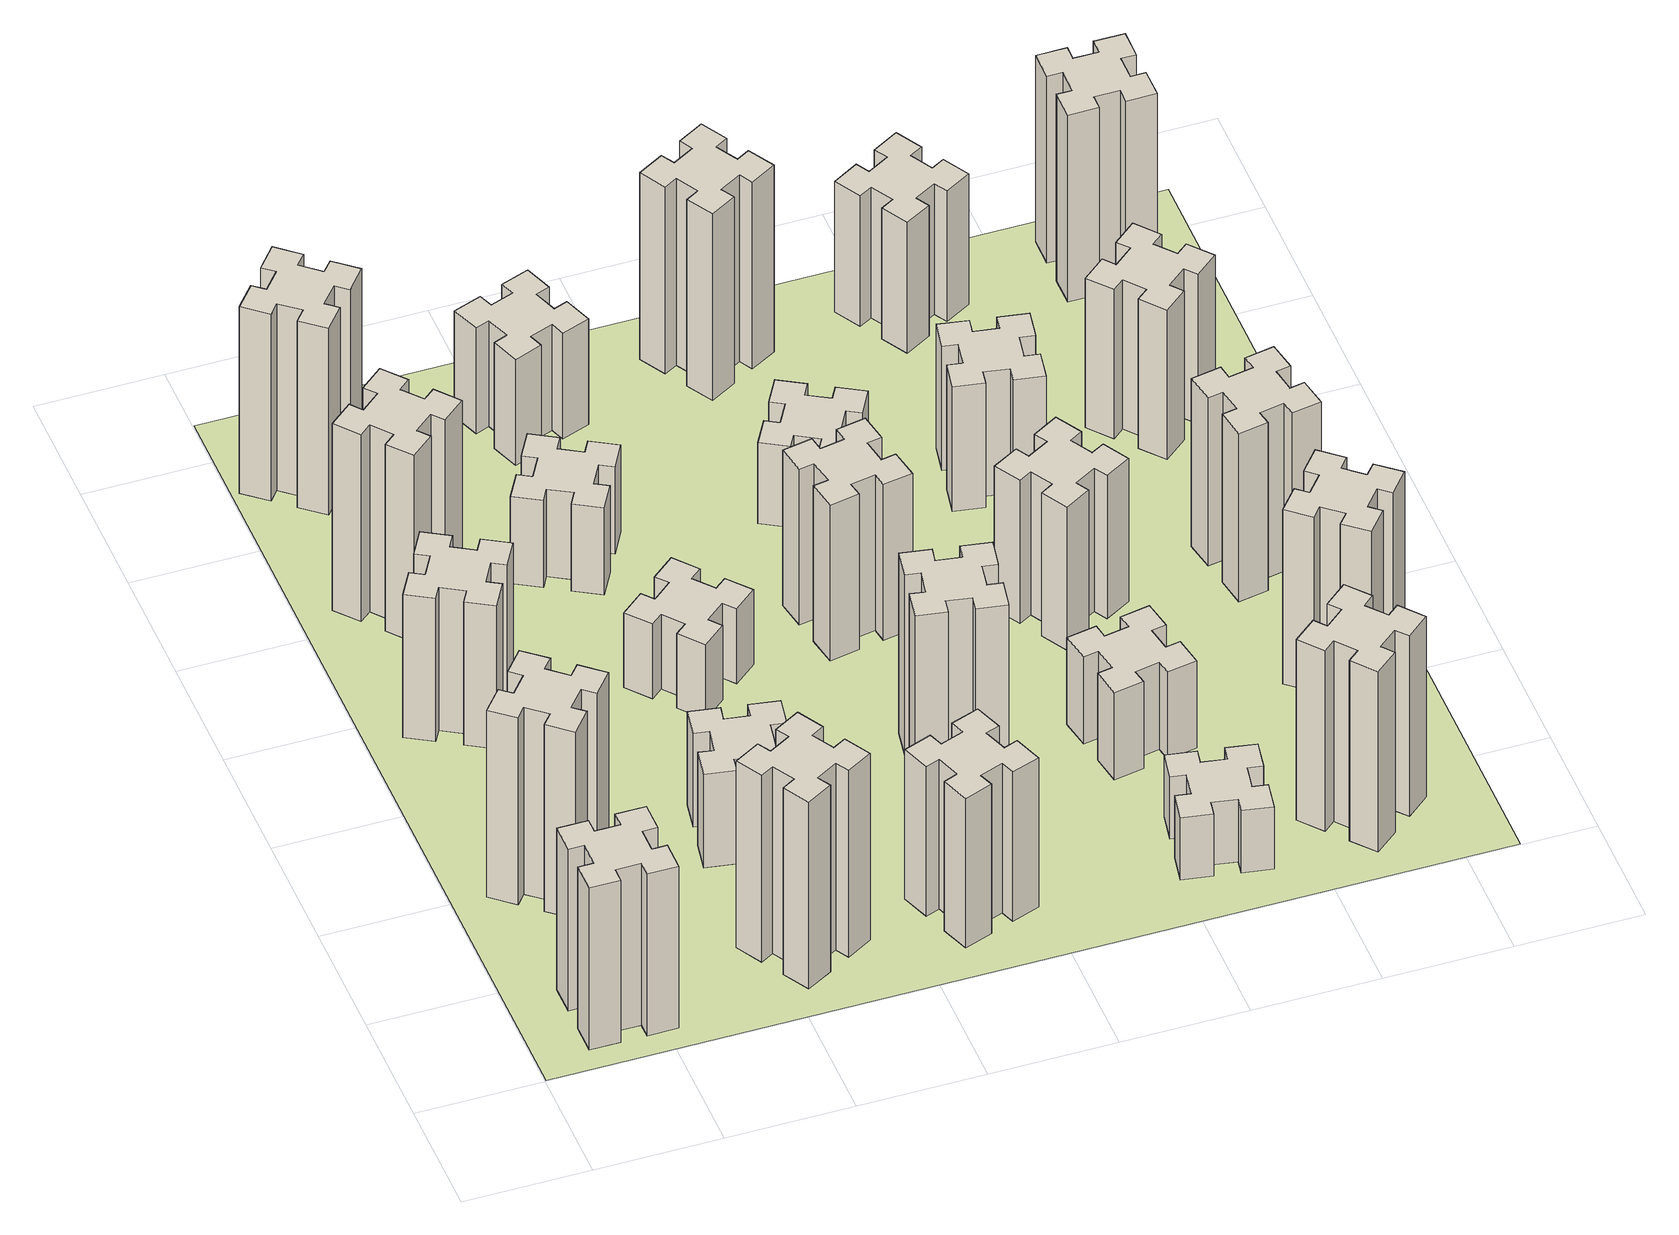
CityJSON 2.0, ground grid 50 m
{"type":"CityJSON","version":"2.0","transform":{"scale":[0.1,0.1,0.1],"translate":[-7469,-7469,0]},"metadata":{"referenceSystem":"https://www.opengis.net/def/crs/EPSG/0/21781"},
"CityObjects":{
"building1":{"type":"Building","attributes":{"class":"1000","function":"1000","usage":"1000","yearOfConstruction":2016,"roofType":"1000","measuredHeight":78,"storeysAboveGround":30,"storeysBelowGround":0},"geometry":[{"type":"Solid","lod":"1","boundaries":[[[[0,1,2,3,4,5,6,7,8,9,10,11,12,13,14,15,16,17,18,19]],[[17,16,20,21]],[[16,15,22,20]],[[15,14,23,22]],[[14,13,24,23]],[[13,12,25,24]],[[12,11,26,25]],[[11,10,27,26]],[[10,9,28,27]],[[9,8,29,28]],[[8,7,30,29]],[[7,6,31,30]],[[6,5,32,31]],[[5,4,33,32]],[[4,3,34,33]],[[3,2,35,34]],[[2,1,36,35]],[[1,0,37,36]],[[0,19,38,37]],[[19,18,39,38]],[[18,17,21,39]],[[24,25,26,27,28,29,30,31,32,33,34,35,36,37,38,39,21,20,22,23]]]]}]},
"building2":{"type":"Building","attributes":{"class":"1000","function":"1000","usage":"1000","yearOfConstruction":2016,"roofType":"1000","measuredHeight":90,"storeysAboveGround":30,"storeysBelowGround":0},"geometry":[{"type":"Solid","lod":"1","boundaries":[[[[40,41,42,43,44,45,46,47,48,49,50,51,52,53,54,55,56,57,58,59]],[[57,56,60,61]],[[56,55,62,60]],[[55,54,63,62]],[[54,53,64,63]],[[53,52,65,64]],[[52,51,66,65]],[[51,50,67,66]],[[50,49,68,67]],[[49,48,69,68]],[[48,47,70,69]],[[47,46,71,70]],[[46,45,72,71]],[[45,44,73,72]],[[44,43,74,73]],[[43,42,75,74]],[[42,41,76,75]],[[41,40,77,76]],[[40,59,78,77]],[[59,58,79,78]],[[58,57,61,79]],[[64,65,66,67,68,69,70,71,72,73,74,75,76,77,78,79,61,60,62,63]]]]}]},
"building3":{"type":"Building","attributes":{"class":"1000","function":"1000","usage":"1000","yearOfConstruction":2016,"roofType":"1000","measuredHeight":69,"storeysAboveGround":30,"storeysBelowGround":0},"geometry":[{"type":"Solid","lod":"1","boundaries":[[[[80,81,82,83,84,85,86,87,88,89,90,91,92,93,94,95,96,97,98,99]],[[97,96,100,101]],[[96,95,102,100]],[[95,94,103,102]],[[94,93,104,103]],[[93,92,105,104]],[[92,91,106,105]],[[91,90,107,106]],[[90,89,108,107]],[[89,88,109,108]],[[88,87,110,109]],[[87,86,111,110]],[[86,85,112,111]],[[85,84,113,112]],[[84,83,114,113]],[[83,82,115,114]],[[82,81,116,115]],[[81,80,117,116]],[[80,99,118,117]],[[99,98,119,118]],[[98,97,101,119]],[[104,105,106,107,108,109,110,111,112,113,114,115,116,117,118,119,101,100,102,103]]]]}]},
"building4":{"type":"Building","attributes":{"class":"1000","function":"1000","usage":"1000","yearOfConstruction":2016,"roofType":"1000","measuredHeight":90,"storeysAboveGround":30,"storeysBelowGround":0},"geometry":[{"type":"Solid","lod":"1","boundaries":[[[[120,121,122,123,124,125,126,127,128,129,130,131,132,133,134,135,136,137,138,139]],[[137,136,140,141]],[[136,135,142,140]],[[135,134,143,142]],[[134,133,144,143]],[[133,132,145,144]],[[132,131,146,145]],[[131,130,147,146]],[[130,129,148,147]],[[129,128,149,148]],[[128,127,150,149]],[[127,126,151,150]],[[126,125,152,151]],[[125,124,153,152]],[[124,123,154,153]],[[123,122,155,154]],[[122,121,156,155]],[[121,120,157,156]],[[120,139,158,157]],[[139,138,159,158]],[[138,137,141,159]],[[144,145,146,147,148,149,150,151,152,153,154,155,156,157,158,159,141,140,142,143]]]]}]},
"building5":{"type":"Building","attributes":{"class":"1000","function":"1000","usage":"1000","yearOfConstruction":2016,"roofType":"1000","measuredHeight":90,"storeysAboveGround":30,"storeysBelowGround":0},"geometry":[{"type":"Solid","lod":"1","boundaries":[[[[160,161,162,163,164,165,166,167,168,169,170,171,172,173,174,175,176,177,178,179]],[[177,176,180,181]],[[176,175,182,180]],[[175,174,183,182]],[[174,173,184,183]],[[173,172,185,184]],[[172,171,186,185]],[[171,170,187,186]],[[170,169,188,187]],[[169,168,189,188]],[[168,167,190,189]],[[167,166,191,190]],[[166,165,192,191]],[[165,164,193,192]],[[164,163,194,193]],[[163,162,195,194]],[[162,161,196,195]],[[161,160,197,196]],[[160,179,198,197]],[[179,178,199,198]],[[178,177,181,199]],[[184,185,186,187,188,189,190,191,192,193,194,195,196,197,198,199,181,180,182,183]]]]}]},
"building6":{"type":"Building","attributes":{"class":"1000","function":"1000","usage":"1000","yearOfConstruction":2016,"roofType":"1000","measuredHeight":90,"storeysAboveGround":30,"storeysBelowGround":0},"geometry":[{"type":"Solid","lod":"1","boundaries":[[[[200,201,202,203,204,205,206,207,208,209,210,211,212,213,214,215,216,217,218,219]],[[217,216,220,221]],[[216,215,222,220]],[[215,214,223,222]],[[214,213,224,223]],[[213,212,225,224]],[[212,211,226,225]],[[211,210,227,226]],[[210,209,228,227]],[[209,208,229,228]],[[208,207,230,229]],[[207,206,231,230]],[[206,205,232,231]],[[205,204,233,232]],[[204,203,234,233]],[[203,202,235,234]],[[202,201,236,235]],[[201,200,237,236]],[[200,219,238,237]],[[219,218,239,238]],[[218,217,221,239]],[[224,225,226,227,228,229,230,231,232,233,234,235,236,237,238,239,221,220,222,223]]]]}]},
"building7":{"type":"Building","attributes":{"class":"1000","function":"1000","usage":"1000","yearOfConstruction":2016,"roofType":"1000","measuredHeight":45,"storeysAboveGround":30,"storeysBelowGround":0},"geometry":[{"type":"Solid","lod":"1","boundaries":[[[[240,241,242,243,244,245,246,247,248,249,250,251,252,253,254,255,256,257,258,259]],[[257,256,260,261]],[[256,255,262,260]],[[255,254,263,262]],[[254,253,264,263]],[[253,252,265,264]],[[252,251,266,265]],[[251,250,267,266]],[[250,249,268,267]],[[249,248,269,268]],[[248,247,270,269]],[[247,246,271,270]],[[246,245,272,271]],[[245,244,273,272]],[[244,243,274,273]],[[243,242,275,274]],[[242,241,276,275]],[[241,240,277,276]],[[240,259,278,277]],[[259,258,279,278]],[[258,257,261,279]],[[264,265,266,267,268,269,270,271,272,273,274,275,276,277,278,279,261,260,262,263]]]]}]},
"building8":{"type":"Building","attributes":{"class":"1000","function":"1000","usage":"1000","yearOfConstruction":2016,"roofType":"1000","measuredHeight":36,"storeysAboveGround":30,"storeysBelowGround":0},"geometry":[{"type":"Solid","lod":"1","boundaries":[[[[280,281,282,283,284,285,286,287,288,289,290,291,292,293,294,295,296,297,298,299]],[[297,296,300,301]],[[296,295,302,300]],[[295,294,303,302]],[[294,293,304,303]],[[293,292,305,304]],[[292,291,306,305]],[[291,290,307,306]],[[290,289,308,307]],[[289,288,309,308]],[[288,287,310,309]],[[287,286,311,310]],[[286,285,312,311]],[[285,284,313,312]],[[284,283,314,313]],[[283,282,315,314]],[[282,281,316,315]],[[281,280,317,316]],[[280,299,318,317]],[[299,298,319,318]],[[298,297,301,319]],[[304,305,306,307,308,309,310,311,312,313,314,315,316,317,318,319,301,300,302,303]]]]}]},
"building9":{"type":"Building","attributes":{"class":"1000","function":"1000","usage":"1000","yearOfConstruction":2016,"roofType":"1000","measuredHeight":42,"storeysAboveGround":30,"storeysBelowGround":0},"geometry":[{"type":"Solid","lod":"1","boundaries":[[[[320,321,322,323,324,325,326,327,328,329,330,331,332,333,334,335,336,337,338,339]],[[337,336,340,341]],[[336,335,342,340]],[[335,334,343,342]],[[334,333,344,343]],[[333,332,345,344]],[[332,331,346,345]],[[331,330,347,346]],[[330,329,348,347]],[[329,328,349,348]],[[328,327,350,349]],[[327,326,351,350]],[[326,325,352,351]],[[325,324,353,352]],[[324,323,354,353]],[[323,322,355,354]],[[322,321,356,355]],[[321,320,357,356]],[[320,339,358,357]],[[339,338,359,358]],[[338,337,341,359]],[[344,345,346,347,348,349,350,351,352,353,354,355,356,357,358,359,341,340,342,343]]]]}]},
"building10":{"type":"Building","attributes":{"class":"1000","function":"1000","usage":"1000","yearOfConstruction":2016,"roofType":"1000","measuredHeight":72,"storeysAboveGround":30,"storeysBelowGround":0},"geometry":[{"type":"Solid","lod":"1","boundaries":[[[[360,361,362,363,364,365,366,367,368,369,370,371,372,373,374,375,376,377,378,379]],[[377,376,380,381]],[[376,375,382,380]],[[375,374,383,382]],[[374,373,384,383]],[[373,372,385,384]],[[372,371,386,385]],[[371,370,387,386]],[[370,369,388,387]],[[369,368,389,388]],[[368,367,390,389]],[[367,366,391,390]],[[366,365,392,391]],[[365,364,393,392]],[[364,363,394,393]],[[363,362,395,394]],[[362,361,396,395]],[[361,360,397,396]],[[360,379,398,397]],[[379,378,399,398]],[[378,377,381,399]],[[384,385,386,387,388,389,390,391,392,393,394,395,396,397,398,399,381,380,382,383]]]]}]},
"building11":{"type":"Building","attributes":{"class":"1000","function":"1000","usage":"1000","yearOfConstruction":2016,"roofType":"1000","measuredHeight":51,"storeysAboveGround":30,"storeysBelowGround":0},"geometry":[{"type":"Solid","lod":"1","boundaries":[[[[400,401,402,403,404,405,406,407,408,409,410,411,412,413,414,415,416,417,418,419]],[[417,416,420,421]],[[416,415,422,420]],[[415,414,423,422]],[[414,413,424,423]],[[413,412,425,424]],[[412,411,426,425]],[[411,410,427,426]],[[410,409,428,427]],[[409,408,429,428]],[[408,407,430,429]],[[407,406,431,430]],[[406,405,432,431]],[[405,404,433,432]],[[404,403,434,433]],[[403,402,435,434]],[[402,401,436,435]],[[401,400,437,436]],[[400,419,438,437]],[[419,418,439,438]],[[418,417,421,439]],[[424,425,426,427,428,429,430,431,432,433,434,435,436,437,438,439,421,420,422,423]]]]}]},
"building12":{"type":"Building","attributes":{"class":"1000","function":"1000","usage":"1000","yearOfConstruction":2016,"roofType":"1000","measuredHeight":87,"storeysAboveGround":30,"storeysBelowGround":0},"geometry":[{"type":"Solid","lod":"1","boundaries":[[[[440,441,442,443,444,445,446,447,448,449,450,451,452,453,454,455,456,457,458,459]],[[457,456,460,461]],[[456,455,462,460]],[[455,454,463,462]],[[454,453,464,463]],[[453,452,465,464]],[[452,451,466,465]],[[451,450,467,466]],[[450,449,468,467]],[[449,448,469,468]],[[448,447,470,469]],[[447,446,471,470]],[[446,445,472,471]],[[445,444,473,472]],[[444,443,474,473]],[[443,442,475,474]],[[442,441,476,475]],[[441,440,477,476]],[[440,459,478,477]],[[459,458,479,478]],[[458,457,461,479]],[[464,465,466,467,468,469,470,471,472,473,474,475,476,477,478,479,461,460,462,463]]]]}]},
"building13":{"type":"Building","attributes":{"class":"1000","function":"1000","usage":"1000","yearOfConstruction":2016,"roofType":"1000","measuredHeight":75,"storeysAboveGround":30,"storeysBelowGround":0},"geometry":[{"type":"Solid","lod":"1","boundaries":[[[[480,481,482,483,484,485,486,487,488,489,490,491,492,493,494,495,496,497,498,499]],[[497,496,500,501]],[[496,495,502,500]],[[495,494,503,502]],[[494,493,504,503]],[[493,492,505,504]],[[492,491,506,505]],[[491,490,507,506]],[[490,489,508,507]],[[489,488,509,508]],[[488,487,510,509]],[[487,486,511,510]],[[486,485,512,511]],[[485,484,513,512]],[[484,483,514,513]],[[483,482,515,514]],[[482,481,516,515]],[[481,480,517,516]],[[480,499,518,517]],[[499,498,519,518]],[[498,497,501,519]],[[504,505,506,507,508,509,510,511,512,513,514,515,516,517,518,519,501,500,502,503]]]]}]},
"building14":{"type":"Building","attributes":{"class":"1000","function":"1000","usage":"1000","yearOfConstruction":2016,"roofType":"1000","measuredHeight":39,"storeysAboveGround":30,"storeysBelowGround":0},"geometry":[{"type":"Solid","lod":"1","boundaries":[[[[520,521,522,523,524,525,526,527,528,529,530,531,532,533,534,535,536,537,538,539]],[[537,536,540,541]],[[536,535,542,540]],[[535,534,543,542]],[[534,533,544,543]],[[533,532,545,544]],[[532,531,546,545]],[[531,530,547,546]],[[530,529,548,547]],[[529,528,549,548]],[[528,527,550,549]],[[527,526,551,550]],[[526,525,552,551]],[[525,524,553,552]],[[524,523,554,553]],[[523,522,555,554]],[[522,521,556,555]],[[521,520,557,556]],[[520,539,558,557]],[[539,538,559,558]],[[538,537,541,559]],[[544,545,546,547,548,549,550,551,552,553,554,555,556,557,558,559,541,540,542,543]]]]}]},
"building15":{"type":"Building","attributes":{"class":"1000","function":"1000","usage":"1000","yearOfConstruction":2016,"roofType":"1000","measuredHeight":30,"storeysAboveGround":30,"storeysBelowGround":0},"geometry":[{"type":"Solid","lod":"1","boundaries":[[[[560,561,562,563,564,565,566,567,568,569,570,571,572,573,574,575,576,577,578,579]],[[577,576,580,581]],[[576,575,582,580]],[[575,574,583,582]],[[574,573,584,583]],[[573,572,585,584]],[[572,571,586,585]],[[571,570,587,586]],[[570,569,588,587]],[[569,568,589,588]],[[568,567,590,589]],[[567,566,591,590]],[[566,565,592,591]],[[565,564,593,592]],[[564,563,594,593]],[[563,562,595,594]],[[562,561,596,595]],[[561,560,597,596]],[[560,579,598,597]],[[579,578,599,598]],[[578,577,581,599]],[[584,585,586,587,588,589,590,591,592,593,594,595,596,597,598,599,581,580,582,583]]]]}]},
"building16":{"type":"Building","attributes":{"class":"1000","function":"1000","usage":"1000","yearOfConstruction":2016,"roofType":"1000","measuredHeight":90,"storeysAboveGround":30,"storeysBelowGround":0},"geometry":[{"type":"Solid","lod":"1","boundaries":[[[[600,601,602,603,604,605,606,607,608,609,610,611,612,613,614,615,616,617,618,619]],[[617,616,620,621]],[[616,615,622,620]],[[615,614,623,622]],[[614,613,624,623]],[[613,612,625,624]],[[612,611,626,625]],[[611,610,627,626]],[[610,609,628,627]],[[609,608,629,628]],[[608,607,630,629]],[[607,606,631,630]],[[606,605,632,631]],[[605,604,633,632]],[[604,603,634,633]],[[603,602,635,634]],[[602,601,636,635]],[[601,600,637,636]],[[600,619,638,637]],[[619,618,639,638]],[[618,617,621,639]],[[624,625,626,627,628,629,630,631,632,633,634,635,636,637,638,639,621,620,622,623]]]]}]},
"building17":{"type":"Building","attributes":{"class":"1000","function":"1000","usage":"1000","yearOfConstruction":2016,"roofType":"1000","measuredHeight":42,"storeysAboveGround":30,"storeysBelowGround":0},"geometry":[{"type":"Solid","lod":"1","boundaries":[[[[640,641,642,643,644,645,646,647,648,649,650,651,652,653,654,655,656,657,658,659]],[[657,656,660,661]],[[656,655,662,660]],[[655,654,663,662]],[[654,653,664,663]],[[653,652,665,664]],[[652,651,666,665]],[[651,650,667,666]],[[650,649,668,667]],[[649,648,669,668]],[[648,647,670,669]],[[647,646,671,670]],[[646,645,672,671]],[[645,644,673,672]],[[644,643,674,673]],[[643,642,675,674]],[[642,641,676,675]],[[641,640,677,676]],[[640,659,678,677]],[[659,658,679,678]],[[658,657,661,679]],[[664,665,666,667,668,669,670,671,672,673,674,675,676,677,678,679,661,660,662,663]]]]}]},
"building18":{"type":"Building","attributes":{"class":"1000","function":"1000","usage":"1000","yearOfConstruction":2016,"roofType":"1000","measuredHeight":69,"storeysAboveGround":30,"storeysBelowGround":0},"geometry":[{"type":"Solid","lod":"1","boundaries":[[[[680,681,682,683,684,685,686,687,688,689,690,691,692,693,694,695,696,697,698,699]],[[697,696,700,701]],[[696,695,702,700]],[[695,694,703,702]],[[694,693,704,703]],[[693,692,705,704]],[[692,691,706,705]],[[691,690,707,706]],[[690,689,708,707]],[[689,688,709,708]],[[688,687,710,709]],[[687,686,711,710]],[[686,685,712,711]],[[685,684,713,712]],[[684,683,714,713]],[[683,682,715,714]],[[682,681,716,715]],[[681,680,717,716]],[[680,699,718,717]],[[699,698,719,718]],[[698,697,701,719]],[[704,705,706,707,708,709,710,711,712,713,714,715,716,717,718,719,701,700,702,703]]]]}]},
"building19":{"type":"Building","attributes":{"class":"1000","function":"1000","usage":"1000","yearOfConstruction":2016,"roofType":"1000","measuredHeight":60,"storeysAboveGround":30,"storeysBelowGround":0},"geometry":[{"type":"Solid","lod":"1","boundaries":[[[[720,721,722,723,724,725,726,727,728,729,730,731,732,733,734,735,736,737,738,739]],[[737,736,740,741]],[[736,735,742,740]],[[735,734,743,742]],[[734,733,744,743]],[[733,732,745,744]],[[732,731,746,745]],[[731,730,747,746]],[[730,729,748,747]],[[729,728,749,748]],[[728,727,750,749]],[[727,726,751,750]],[[726,725,752,751]],[[725,724,753,752]],[[724,723,754,753]],[[723,722,755,754]],[[722,721,756,755]],[[721,720,757,756]],[[720,739,758,757]],[[739,738,759,758]],[[738,737,741,759]],[[744,745,746,747,748,749,750,751,752,753,754,755,756,757,758,759,741,740,742,743]]]]}]},
"building20":{"type":"Building","attributes":{"class":"1000","function":"1000","usage":"1000","yearOfConstruction":2016,"roofType":"1000","measuredHeight":87,"storeysAboveGround":30,"storeysBelowGround":0},"geometry":[{"type":"Solid","lod":"1","boundaries":[[[[760,761,762,763,764,765,766,767,768,769,770,771,772,773,774,775,776,777,778,779]],[[777,776,780,781]],[[776,775,782,780]],[[775,774,783,782]],[[774,773,784,783]],[[773,772,785,784]],[[772,771,786,785]],[[771,770,787,786]],[[770,769,788,787]],[[769,768,789,788]],[[768,767,790,789]],[[767,766,791,790]],[[766,765,792,791]],[[765,764,793,792]],[[764,763,794,793]],[[763,762,795,794]],[[762,761,796,795]],[[761,760,797,796]],[[760,779,798,797]],[[779,778,799,798]],[[778,777,781,799]],[[784,785,786,787,788,789,790,791,792,793,794,795,796,797,798,799,781,780,782,783]]]]}]},
"building21":{"type":"Building","attributes":{"class":"1000","function":"1000","usage":"1000","yearOfConstruction":2016,"roofType":"1000","measuredHeight":63,"storeysAboveGround":30,"storeysBelowGround":0},"geometry":[{"type":"Solid","lod":"1","boundaries":[[[[800,801,802,803,804,805,806,807,808,809,810,811,812,813,814,815,816,817,818,819]],[[817,816,820,821]],[[816,815,822,820]],[[815,814,823,822]],[[814,813,824,823]],[[813,812,825,824]],[[812,811,826,825]],[[811,810,827,826]],[[810,809,828,827]],[[809,808,829,828]],[[808,807,830,829]],[[807,806,831,830]],[[806,805,832,831]],[[805,804,833,832]],[[804,803,834,833]],[[803,802,835,834]],[[802,801,836,835]],[[801,800,837,836]],[[800,819,838,837]],[[819,818,839,838]],[[818,817,821,839]],[[824,825,826,827,828,829,830,831,832,833,834,835,836,837,838,839,821,820,822,823]]]]}]},
"building22":{"type":"Building","attributes":{"class":"1000","function":"1000","usage":"1000","yearOfConstruction":2016,"roofType":"1000","measuredHeight":84,"storeysAboveGround":30,"storeysBelowGround":0},"geometry":[{"type":"Solid","lod":"1","boundaries":[[[[840,841,842,843,844,845,846,847,848,849,850,851,852,853,854,855,856,857,858,859]],[[857,856,860,861]],[[856,855,862,860]],[[855,854,863,862]],[[854,853,864,863]],[[853,852,865,864]],[[852,851,866,865]],[[851,850,867,866]],[[850,849,868,867]],[[849,848,869,868]],[[848,847,870,869]],[[847,846,871,870]],[[846,845,872,871]],[[845,844,873,872]],[[844,843,874,873]],[[843,842,875,874]],[[842,841,876,875]],[[841,840,877,876]],[[840,859,878,877]],[[859,858,879,878]],[[858,857,861,879]],[[864,865,866,867,868,869,870,871,872,873,874,875,876,877,878,879,861,860,862,863]]]]}]},
"building23":{"type":"Building","attributes":{"class":"1000","function":"1000","usage":"1000","yearOfConstruction":2016,"roofType":"1000","measuredHeight":81,"storeysAboveGround":30,"storeysBelowGround":0},"geometry":[{"type":"Solid","lod":"1","boundaries":[[[[880,881,882,883,884,885,886,887,888,889,890,891,892,893,894,895,896,897,898,899]],[[897,896,900,901]],[[896,895,902,900]],[[895,894,903,902]],[[894,893,904,903]],[[893,892,905,904]],[[892,891,906,905]],[[891,890,907,906]],[[890,889,908,907]],[[889,888,909,908]],[[888,887,910,909]],[[887,886,911,910]],[[886,885,912,911]],[[885,884,913,912]],[[884,883,914,913]],[[883,882,915,914]],[[882,881,916,915]],[[881,880,917,916]],[[880,899,918,917]],[[899,898,919,918]],[[898,897,901,919]],[[904,905,906,907,908,909,910,911,912,913,914,915,916,917,918,919,901,900,902,903]]]]}]},
"building24":{"type":"Building","attributes":{"class":"1000","function":"1000","usage":"1000","yearOfConstruction":2016,"roofType":"1000","measuredHeight":72,"storeysAboveGround":30,"storeysBelowGround":0},"geometry":[{"type":"Solid","lod":"1","boundaries":[[[[920,921,922,923,924,925,926,927,928,929,930,931,932,933,934,935,936,937,938,939]],[[937,936,940,941]],[[936,935,942,940]],[[935,934,943,942]],[[934,933,944,943]],[[933,932,945,944]],[[932,931,946,945]],[[931,930,947,946]],[[930,929,948,947]],[[929,928,949,948]],[[928,927,950,949]],[[927,926,951,950]],[[926,925,952,951]],[[925,924,953,952]],[[924,923,954,953]],[[923,922,955,954]],[[922,921,956,955]],[[921,920,957,956]],[[920,939,958,957]],[[939,938,959,958]],[[938,937,941,959]],[[944,945,946,947,948,949,950,951,952,953,954,955,956,957,958,959,941,940,942,943]]]]}]},
"building25":{"type":"Building","attributes":{"class":"1000","function":"1000","usage":"1000","yearOfConstruction":2016,"roofType":"1000","measuredHeight":90,"storeysAboveGround":30,"storeysBelowGround":0},"geometry":[{"type":"Solid","lod":"1","boundaries":[[[[960,961,962,963,964,965,966,967,968,969,970,971,972,973,974,975,976,977,978,979]],[[977,976,980,981]],[[976,975,982,980]],[[975,974,983,982]],[[974,973,984,983]],[[973,972,985,984]],[[972,971,986,985]],[[971,970,987,986]],[[970,969,988,987]],[[969,968,989,988]],[[968,967,990,989]],[[967,966,991,990]],[[966,965,992,991]],[[965,964,993,992]],[[964,963,994,993]],[[963,962,995,994]],[[962,961,996,995]],[[961,960,997,996]],[[960,979,998,997]],[[979,978,999,998]],[[978,977,981,999]],[[984,985,986,987,988,989,990,991,992,993,994,995,996,997,998,999,981,980,982,983]]]]}]},
"landuse1":{"type":"LandUse","attributes":{"name":"plot1","function":"1010"},"geometry":[{"type":"MultiSurface","lod":"1","boundaries":[[[1000,1001,1002,1003]]]}]}
},
"vertices":[
[265,325,0],[265,225,0],[205,225,0],[205,105,0],[325,105,0],[325,165,0],[425,165,0],[425,105,0],[545,105,0],[545,225,0],[485,225,0],[485,325,0],[545,325,0],[545,445,0],[425,445,0],[425,385,0],[325,385,0],[325,445,0],[205,445,0],[205,325,0],[325,385,780],[325,445,780],[425,385,780],[425,445,780],[545,445,780],[545,325,780],[485,325,780],[485,225,780],[545,225,780],[545,105,780],[425,105,780],[425,165,780],[325,165,780],[325,105,780],[205,105,780],[205,225,780],[265,225,780],[265,325,780],[205,325,780],[205,445,780],
[484,1067,0],[408,1132,0],[446,1178,0],[354,1255,0],[277,1163,0],[323,1124,0],[259,1048,0],[213,1086,0],[136,994,0],[228,917,0],[266,963,0],[343,899,0],[304,853,0],[396,776,0],[473,868,0],[427,906,0],[492,983,0],[538,944,0],[615,1036,0],[523,1113,0],[492,983,900],[538,944,900],[427,906,900],[473,868,900],[396,776,900],[304,853,900],[343,899,900],[266,963,900],[228,917,900],[136,994,900],[213,1086,900],[259,1048,900],[323,1124,900],[277,1163,900],[354,1255,900],[446,1178,900],[408,1132,900],[484,1067,900],[523,1113,900],[615,1036,900],
[474,2026,0],[387,2076,0],[417,2128,0],[313,2188,0],[253,2084,0],[305,2054,0],[255,1967,0],[203,1997,0],[143,1893,0],[247,1833,0],[277,1885,0],[364,1835,0],[334,1783,0],[438,1723,0],[498,1827,0],[446,1857,0],[496,1944,0],[548,1914,0],[608,2018,0],[504,2078,0],[496,1944,690],[548,1914,690],[446,1857,690],[498,1827,690],[438,1723,690],[334,1783,690],[364,1835,690],[277,1885,690],[247,1833,690],[143,1893,690],[203,1997,690],[255,1967,690],[305,2054,690],[253,2084,690],[313,2188,690],[417,2128,690],[387,2076,690],[474,2026,690],[504,2078,690],[608,2018,690],
[492,2628,0],[427,2704,0],[473,2743,0],[396,2835,0],[304,2758,0],[343,2712,0],[266,2647,0],[228,2693,0],[136,2616,0],[213,2524,0],[259,2563,0],[323,2486,0],[277,2448,0],[354,2356,0],[446,2433,0],[408,2479,0],[484,2543,0],[523,2497,0],[615,2574,0],[538,2666,0],[484,2543,900],[523,2497,900],[408,2479,900],[446,2433,900],[354,2356,900],[277,2448,900],[323,2486,900],[259,2563,900],[213,2524,900],[136,2616,900],[228,2693,900],[266,2647,900],[343,2712,900],[304,2758,900],[396,2835,900],[473,2743,900],[427,2704,900],[492,2628,900],[538,2666,900],[615,2574,900],
[1127,255,0],[1214,305,0],[1244,253,0],[1348,313,0],[1288,417,0],[1236,387,0],[1186,474,0],[1238,504,0],[1178,608,0],[1074,548,0],[1104,496,0],[1017,446,0],[987,498,0],[883,438,0],[943,334,0],[995,364,0],[1045,277,0],[993,247,0],[1053,143,0],[1157,203,0],[1045,277,900],[993,247,900],[995,364,900],[943,334,900],[883,438,900],[987,498,900],[1017,446,900],[1104,496,900],[1074,548,900],[1178,608,900],[1238,504,900],[1186,474,900],[1236,387,900],[1288,417,900],[1348,313,900],[1244,253,900],[1214,305,900],[1127,255,900],[1157,203,900],[1053,143,900],
[384,3387,0],[308,3452,0],[346,3498,0],[254,3575,0],[177,3483,0],[223,3444,0],[159,3368,0],[113,3406,0],[36,3314,0],[128,3237,0],[166,3283,0],[243,3219,0],[204,3173,0],[296,3096,0],[373,3188,0],[327,3226,0],[392,3303,0],[438,3264,0],[515,3356,0],[423,3433,0],[392,3303,900],[438,3264,900],[327,3226,900],[373,3188,900],[296,3096,900],[204,3173,900],[243,3219,900],[166,3283,900],[128,3237,900],[36,3314,900],[113,3406,900],[159,3368,900],[223,3444,900],[177,3483,900],[254,3575,900],[346,3498,900],[308,3452,900],[384,3387,900],[423,3433,900],[515,3356,900],
[1047,916,0],[1145,898,0],[1135,839,0],[1253,818,0],[1274,937,0],[1215,947,0],[1232,1045,0],[1291,1035,0],[1312,1153,0],[1194,1174,0],[1184,1115,0],[1085,1132,0],[1096,1191,0],[977,1212,0],[957,1094,0],[1016,1084,0],[998,985,0],[939,996,0],[918,877,0],[1037,857,0],[998,985,450],[939,996,450],[1016,1084,450],[957,1094,450],[977,1212,450],[1096,1191,450],[1085,1132,450],[1184,1115,450],[1194,1174,450],[1312,1153,450],[1291,1035,450],[1232,1045,450],[1215,947,450],[1274,937,450],[1253,818,450],[1135,839,450],[1145,898,450],[1047,916,450],[1037,857,450],[918,877,450],
[1183,1972,0],[1106,1907,0],[1068,1953,0],[976,1876,0],[1053,1784,0],[1099,1823,0],[1163,1746,0],[1117,1708,0],[1194,1616,0],[1286,1693,0],[1248,1739,0],[1324,1803,0],[1363,1757,0],[1455,1834,0],[1378,1926,0],[1332,1888,0],[1267,1964,0],[1313,2003,0],[1236,2095,0],[1144,2018,0],[1267,1964,360],[1313,2003,360],[1332,1888,360],[1378,1926,360],[1455,1834,360],[1363,1757,360],[1324,1803,360],[1248,1739,360],[1286,1693,360],[1194,1616,360],[1117,1708,360],[1163,1746,360],[1099,1823,360],[1053,1784,360],[976,1876,360],[1068,1953,360],[1106,1907,360],[1183,1972,360],[1144,2018,360],[1236,2095,360],
[1114,2666,0],[1027,2716,0],[1057,2768,0],[953,2828,0],[893,2724,0],[945,2694,0],[895,2607,0],[843,2637,0],[783,2533,0],[887,2473,0],[917,2525,0],[1004,2475,0],[974,2423,0],[1078,2363,0],[1138,2467,0],[1086,2497,0],[1136,2584,0],[1188,2554,0],[1248,2658,0],[1144,2718,0],[1136,2584,420],[1188,2554,420],[1086,2497,420],[1138,2467,420],[1078,2363,420],[974,2423,420],[1004,2475,420],[917,2525,420],[887,2473,420],[783,2533,420],[843,2637,420],[895,2607,420],[945,2694,420],[893,2724,420],[953,2828,420],[1057,2768,420],[1027,2716,420],[1114,2666,420],[1144,2718,420],[1248,2658,420],
[1765,496,0],[1671,462,0],[1650,518,0],[1537,477,0],[1579,364,0],[1635,385,0],[1669,291,0],[1613,270,0],[1654,157,0],[1767,199,0],[1746,255,0],[1840,289,0],[1860,233,0],[1973,274,0],[1932,387,0],[1876,366,0],[1842,460,0],[1898,480,0],[1857,593,0],[1744,552,0],[1842,460,720],[1898,480,720],[1876,366,720],[1932,387,720],[1973,274,720],[1860,233,720],[1840,289,720],[1746,255,720],[1767,199,720],[1654,157,720],[1613,270,720],[1669,291,720],[1635,385,720],[1579,364,720],[1537,477,720],[1650,518,720],[1671,462,720],[1765,496,720],[1744,552,720],[1857,593,720],
[1125,3456,0],[1031,3422,0],[1010,3478,0],[897,3437,0],[939,3324,0],[995,3345,0],[1029,3251,0],[973,3230,0],[1014,3117,0],[1127,3159,0],[1106,3215,0],[1200,3249,0],[1220,3193,0],[1333,3234,0],[1292,3347,0],[1236,3326,0],[1202,3420,0],[1258,3440,0],[1217,3553,0],[1104,3512,0],[1202,3420,510],[1258,3440,510],[1236,3326,510],[1292,3347,510],[1333,3234,510],[1220,3193,510],[1200,3249,510],[1106,3215,510],[1127,3159,510],[1014,3117,510],[973,3230,510],[1029,3251,510],[995,3345,510],[939,3324,510],[897,3437,510],[1010,3478,510],[1031,3422,510],[1125,3456,510],[1104,3512,510],[1217,3553,510],
[2055,1047,0],[2072,1145,0],[2131,1135,0],[2152,1253,0],[2034,1274,0],[2024,1215,0],[1925,1232,0],[1936,1291,0],[1817,1312,0],[1797,1194,0],[1856,1184,0],[1838,1085,0],[1779,1096,0],[1758,977,0],[1877,957,0],[1887,1016,0],[1985,998,0],[1975,939,0],[2093,918,0],[2114,1037,0],[1985,998,870],[1975,939,870],[1887,1016,870],[1877,957,870],[1758,977,870],[1779,1096,870],[1838,1085,870],[1856,1184,870],[1797,1194,870],[1817,1312,870],[1936,1291,870],[1925,1232,870],[2024,1215,870],[2034,1274,870],[2152,1253,870],[2131,1135,870],[2072,1145,870],[2055,1047,870],[2114,1037,870],[2093,918,870],
[1972,1925,0],[1955,2024,0],[2014,2034,0],[1993,2152,0],[1875,2131,0],[1885,2072,0],[1787,2055,0],[1777,2114,0],[1658,2093,0],[1679,1975,0],[1738,1985,0],[1756,1887,0],[1697,1877,0],[1717,1758,0],[1836,1779,0],[1825,1838,0],[1924,1856,0],[1934,1797,0],[2052,1817,0],[2031,1936,0],[1924,1856,750],[1934,1797,750],[1825,1838,750],[1836,1779,750],[1717,1758,750],[1697,1877,750],[1756,1887,750],[1738,1985,750],[1679,1975,750],[1658,2093,750],[1777,2114,750],[1787,2055,750],[1885,2072,750],[1875,2131,750],[1993,2152,750],[2014,2034,750],[1955,2024,750],[1972,1925,750],[2031,1936,750],[2052,1817,750],
[2026,2497,0],[2076,2584,0],[2128,2554,0],[2188,2658,0],[2084,2718,0],[2054,2666,0],[1967,2716,0],[1997,2768,0],[1893,2828,0],[1833,2724,0],[1885,2694,0],[1835,2607,0],[1783,2637,0],[1723,2533,0],[1827,2473,0],[1857,2525,0],[1944,2475,0],[1914,2423,0],[2018,2363,0],[2078,2467,0],[1944,2475,390],[1914,2423,390],[1857,2525,390],[1827,2473,390],[1723,2533,390],[1783,2637,390],[1835,2607,390],[1885,2694,390],[1833,2724,390],[1893,2828,390],[1997,2768,390],[1967,2716,390],[2054,2666,390],[2084,2718,390],[2188,2658,390],[2128,2554,390],[2076,2584,390],[2026,2497,390],[2078,2467,390],[2018,2363,390],
[2596,444,0],[2578,345,0],[2519,356,0],[2498,237,0],[2617,217,0],[2627,276,0],[2725,258,0],[2715,199,0],[2833,178,0],[2854,297,0],[2795,307,0],[2812,405,0],[2871,395,0],[2892,513,0],[2774,534,0],[2764,475,0],[2665,492,0],[2676,551,0],[2557,572,0],[2537,454,0],[2665,492,300],[2676,551,300],[2764,475,300],[2774,534,300],[2892,513,300],[2871,395,300],[2812,405,300],[2795,307,300],[2854,297,300],[2833,178,300],[2715,199,300],[2725,258,300],[2627,276,300],[2617,217,300],[2498,237,300],[2519,356,300],[2578,345,300],[2596,444,300],[2537,454,300],[2557,572,300],
[1844,3556,0],[1757,3506,0],[1727,3558,0],[1623,3498,0],[1683,3394,0],[1735,3424,0],[1785,3337,0],[1733,3307,0],[1793,3203,0],[1897,3263,0],[1867,3315,0],[1954,3365,0],[1984,3313,0],[2088,3373,0],[2028,3477,0],[1976,3447,0],[1926,3534,0],[1978,3564,0],[1918,3668,0],[1814,3608,0],[1926,3534,900],[1978,3564,900],[1976,3447,900],[2028,3477,900],[2088,3373,900],[1984,3313,900],[1954,3365,900],[1867,3315,900],[1897,3263,900],[1793,3203,900],[1733,3307,900],[1785,3337,900],[1735,3424,900],[1683,3394,900],[1623,3498,900],[1727,3558,900],[1757,3506,900],[1844,3556,900],[1814,3608,900],[1918,3668,900],
[2625,1132,0],[2527,1115,0],[2517,1174,0],[2398,1153,0],[2419,1035,0],[2478,1045,0],[2496,947,0],[2437,937,0],[2457,818,0],[2576,839,0],[2565,898,0],[2664,916,0],[2674,857,0],[2792,877,0],[2771,996,0],[2712,985,0],[2695,1084,0],[2754,1094,0],[2733,1212,0],[2615,1191,0],[2695,1084,420],[2754,1094,420],[2712,985,420],[2771,996,420],[2792,877,420],[2674,857,420],[2664,916,420],[2565,898,420],[2576,839,420],[2457,818,420],[2437,937,420],[2496,947,420],[2478,1045,420],[2419,1035,420],[2398,1153,420],[2517,1174,420],[2527,1115,420],[2625,1132,420],[2615,1191,420],[2733,1212,420],
[2716,1767,0],[2666,1854,0],[2718,1884,0],[2658,1988,0],[2554,1928,0],[2584,1876,0],[2497,1826,0],[2467,1878,0],[2363,1818,0],[2423,1714,0],[2475,1744,0],[2525,1657,0],[2473,1627,0],[2533,1523,0],[2637,1583,0],[2607,1635,0],[2694,1685,0],[2724,1633,0],[2828,1693,0],[2768,1797,0],[2694,1685,690],[2724,1633,690],[2607,1635,690],[2637,1583,690],[2533,1523,690],[2473,1627,690],[2525,1657,690],[2475,1744,690],[2423,1714,690],[2363,1818,690],[2467,1878,690],[2497,1826,690],[2584,1876,690],[2554,1928,690],[2658,1988,690],[2718,1884,690],[2666,1854,690],[2716,1767,690],[2768,1797,690],[2828,1693,690],
[2496,2564,0],[2478,2465,0],[2419,2476,0],[2398,2357,0],[2517,2337,0],[2527,2396,0],[2625,2378,0],[2615,2319,0],[2733,2298,0],[2754,2417,0],[2695,2427,0],[2712,2525,0],[2771,2515,0],[2792,2633,0],[2674,2654,0],[2664,2595,0],[2565,2612,0],[2576,2671,0],[2457,2692,0],[2437,2574,0],[2565,2612,600],[2576,2671,600],[2664,2595,600],[2674,2654,600],[2792,2633,600],[2771,2515,600],[2712,2525,600],[2695,2427,600],[2754,2417,600],[2733,2298,600],[2615,2319,600],[2625,2378,600],[2527,2396,600],[2517,2337,600],[2398,2357,600],[2419,2476,600],[2478,2465,600],[2496,2564,600],[2437,2574,600],[2457,2692,600],
[3268,259,0],[3344,323,0],[3383,277,0],[3475,354,0],[3398,446,0],[3352,408,0],[3287,484,0],[3333,523,0],[3256,615,0],[3164,538,0],[3203,492,0],[3126,427,0],[3088,473,0],[2996,396,0],[3073,304,0],[3119,343,0],[3183,266,0],[3137,228,0],[3214,136,0],[3306,213,0],[3183,266,870],[3137,228,870],[3119,343,870],[3073,304,870],[2996,396,870],[3088,473,870],[3126,427,870],[3203,492,870],[3164,538,870],[3256,615,870],[3333,523,870],[3287,484,870],[3352,408,870],[3398,446,870],[3475,354,870],[3383,277,870],[3344,323,870],[3268,259,870],[3306,213,870],[3214,136,870],
[2716,3447,0],[2666,3534,0],[2718,3564,0],[2658,3668,0],[2554,3608,0],[2584,3556,0],[2497,3506,0],[2467,3558,0],[2363,3498,0],[2423,3394,0],[2475,3424,0],[2525,3337,0],[2473,3307,0],[2533,3203,0],[2637,3263,0],[2607,3315,0],[2694,3365,0],[2724,3313,0],[2828,3373,0],[2768,3477,0],[2694,3365,630],[2724,3313,630],[2607,3315,630],[2637,3263,630],[2533,3203,630],[2473,3307,630],[2525,3337,630],[2475,3424,630],[2423,3394,630],[2363,3498,630],[2467,3558,630],[2497,3506,630],[2584,3556,630],[2554,3608,630],[2658,3668,630],[2718,3564,630],[2666,3534,630],[2716,3447,630],[2768,3477,630],[2828,3373,630],
[3487,1006,0],[3552,1083,0],[3598,1044,0],[3675,1136,0],[3583,1213,0],[3544,1167,0],[3468,1232,0],[3506,1278,0],[3414,1355,0],[3337,1263,0],[3383,1224,0],[3319,1148,0],[3273,1186,0],[3196,1094,0],[3288,1017,0],[3326,1063,0],[3403,999,0],[3364,953,0],[3456,876,0],[3533,968,0],[3403,999,840],[3364,953,840],[3326,1063,840],[3288,1017,840],[3196,1094,840],[3273,1186,840],[3319,1148,840],[3383,1224,840],[3337,1263,840],[3414,1355,840],[3506,1278,840],[3468,1232,840],[3544,1167,840],[3583,1213,840],[3675,1136,840],[3598,1044,840],[3552,1083,840],[3487,1006,840],[3533,968,840],[3456,876,840],
[3365,1872,0],[3267,1855,0],[3257,1914,0],[3138,1893,0],[3159,1775,0],[3218,1785,0],[3236,1687,0],[3177,1677,0],[3197,1558,0],[3316,1579,0],[3305,1638,0],[3404,1656,0],[3414,1597,0],[3532,1617,0],[3511,1736,0],[3452,1725,0],[3435,1824,0],[3494,1834,0],[3473,1952,0],[3355,1931,0],[3435,1824,810],[3494,1834,810],[3452,1725,810],[3511,1736,810],[3532,1617,810],[3414,1597,810],[3404,1656,810],[3305,1638,810],[3316,1579,810],[3197,1558,810],[3177,1677,810],[3236,1687,810],[3218,1785,810],[3159,1775,810],[3138,1893,810],[3257,1914,810],[3267,1855,810],[3365,1872,810],[3355,1931,810],[3473,1952,810],
[3119,2563,0],[3183,2486,0],[3137,2448,0],[3214,2356,0],[3306,2433,0],[3268,2479,0],[3344,2543,0],[3383,2497,0],[3475,2574,0],[3398,2666,0],[3352,2628,0],[3287,2704,0],[3333,2743,0],[3256,2835,0],[3164,2758,0],[3203,2712,0],[3126,2647,0],[3088,2693,0],[2996,2616,0],[3073,2524,0],[3126,2647,720],[3088,2693,720],[3203,2712,720],[3164,2758,720],[3256,2835,720],[3333,2743,720],[3287,2704,720],[3352,2628,720],[3398,2666,720],[3475,2574,720],[3383,2497,720],[3344,2543,720],[3268,2479,720],[3306,2433,720],[3214,2356,720],[3137,2448,720],[3183,2486,720],[3119,2563,720],[3073,2524,720],[2996,2616,720],
[3285,3325,0],[3385,3325,0],[3385,3265,0],[3505,3265,0],[3505,3385,0],[3445,3385,0],[3445,3485,0],[3505,3485,0],[3505,3605,0],[3385,3605,0],[3385,3545,0],[3285,3545,0],[3285,3605,0],[3165,3605,0],[3165,3485,0],[3225,3485,0],[3225,3385,0],[3165,3385,0],[3165,3265,0],[3285,3265,0],[3225,3385,900],[3165,3385,900],[3225,3485,900],[3165,3485,900],[3165,3605,900],[3285,3605,900],[3285,3545,900],[3385,3545,900],[3385,3605,900],[3505,3605,900],[3505,3485,900],[3445,3485,900],[3445,3385,900],[3505,3385,900],[3505,3265,900],[3385,3265,900],[3385,3325,900],[3285,3325,900],[3285,3265,900],[3165,3265,900],
[5,3705,0],[3705,3705,0],[3705,5,0],[5,5,0]
]}
